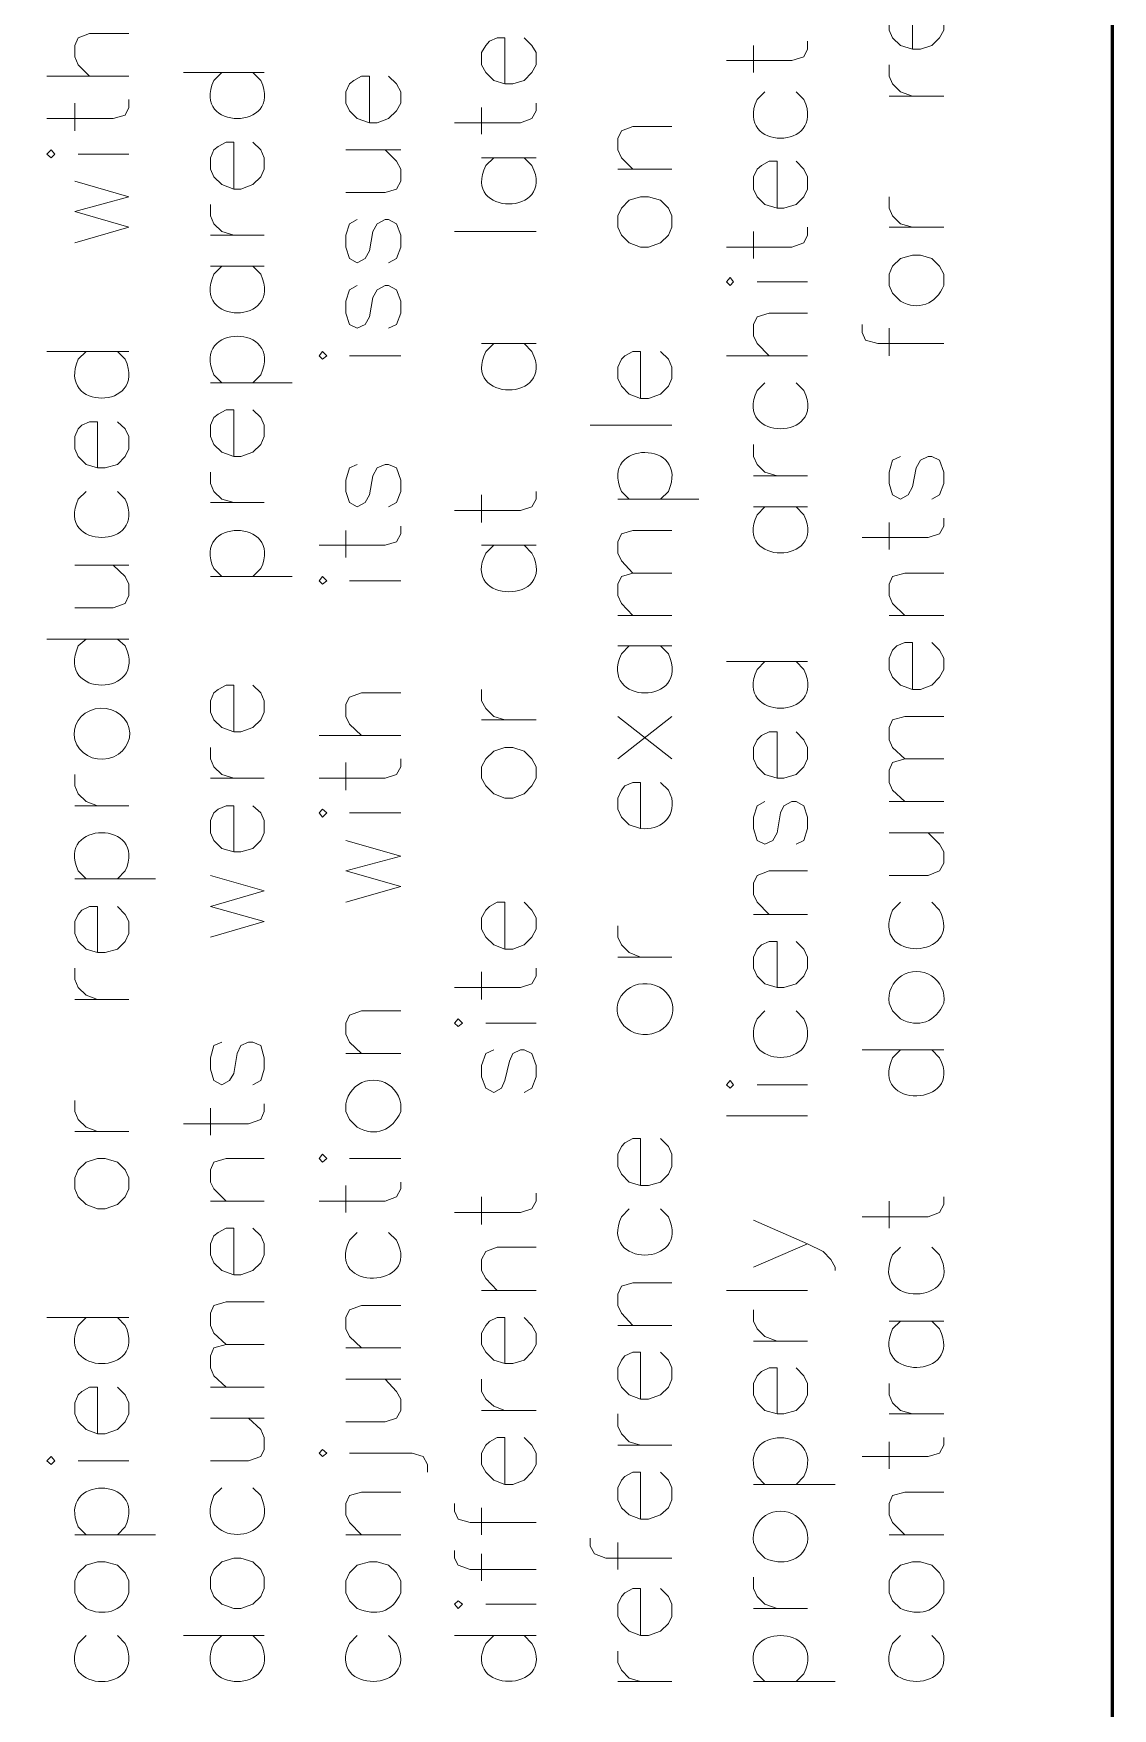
# Model space of a CAD drawing. Header units: inches. Extents: x 5 to 516, y -193 to 129.
# Drawn here: x 143.75 to 147.89, y -101.18 to -94.76 of the extents above; entities that cross this region are included whole.
import ezdxf

# ---------------------------------------------------------------- set-up
doc = ezdxf.new("R2010")
doc.units = ezdxf.units.IN
doc.header["$MEASUREMENT"] = 0
doc.layers.add('PDF4_Geometry', color=7, linetype='Continuous')

msp = doc.modelspace()

# ---------------------------------------------------------------- linework, layer by layer
at = {"layer": 'PDF4_Geometry', "lineweight": 60}
msp.add_lwpolyline([(147.8887598, -127.2829903), (147.8887598, -37.2829831), (12.888749, -37.2829831), (12.888749, -127.2829903)], dxfattribs=at)
at = {"layer": 'PDF4_Geometry', "lineweight": 15}
for points in [[(147.1220929, -94.8163197), (147.1220929, -94.6363197), (147.0920929, -94.6363197), (147.0620929, -94.6529864), (147.0454262, -94.6663197), (147.0320928, -94.6963197), (147.0320928, -94.7429864), (147.0454262, -94.7729864), (147.0754262, -94.8029864), (147.1220929, -94.8163197), (147.1520929, -94.8163197), (147.1954262, -94.8029864), (147.2254262, -94.7729864), (147.2420929, -94.7429864), (147.2420929, -94.6963197), (147.2254262, -94.6663197), (147.1954262, -94.6363197)], [(143.9654264, -94.9196522), (143.922093, -94.8763189), (143.9087597, -94.8463189), (143.9087597, -94.8029856), (143.922093, -94.7729856), (143.9654264, -94.7563189), (144.1154264, -94.7563189)], [(145.5587594, -94.949651), (145.5587594, -94.7729844), (145.5287594, -94.7729844), (145.4987594, -94.7863177), (145.4854261, -94.8029844), (145.4687594, -94.829651), (145.4687594, -94.8763177), (145.4854261, -94.9063177), (145.5154261, -94.9363177), (145.5587594, -94.949651), (145.5887594, -94.949651), (145.6320928, -94.9363177), (145.6620928, -94.9063177), (145.6787594, -94.8763177), (145.6787594, -94.829651), (145.6620928, -94.8029844), (145.6320928, -94.7729844)], [(146.4087597, -94.8596513), (146.6587597, -94.8596513), (146.7054264, -94.846318), (146.7187597, -94.816318), (146.7187597, -94.786318)], [(146.512093, -94.9063195), (146.512093, -94.8029861)], [(143.8020929, -94.9196522), (144.1154263, -94.9196522)], [(144.3254262, -94.9063195), (144.6354262, -94.9063195)], [(144.4720928, -94.9063195), (144.4420928, -94.9363195)], [(144.6220928, -94.9363195), (144.5920928, -94.9063195)], [(145.0387594, -95.0996517), (145.0387594, -94.9196517), (145.0087594, -94.9196517), (144.9787594, -94.9363184), (144.9620927, -94.9496517), (144.9487593, -94.9796517), (144.9487593, -95.022985), (144.9620927, -95.0529851), (144.9920927, -95.0829851), (145.0387594, -95.0996517), (145.0687594, -95.0996517), (145.1120927, -95.0829851), (145.1420927, -95.0529851), (145.1587594, -95.022985), (145.1587594, -94.9796517), (145.1420927, -94.9496517), (145.1120927, -94.9196517)], [(147.1220929, -94.9963192), (147.0754262, -94.9796525), (147.0454262, -94.9496525), (147.0320928, -94.9196525), (147.0320928, -94.8763192)], [(146.5554263, -94.9796498), (146.5254263, -95.0096498)], [(146.7054263, -95.0096498), (146.6754263, -94.9796498)], [(143.8020929, -95.0829857), (144.0554262, -95.0829857), (144.1020929, -95.0696524), (144.1154263, -95.0396524), (144.1154263, -95.0096524)], [(143.9087595, -95.1296505), (143.9087595, -95.0229838)], [(145.3654263, -95.0996517), (145.6187597, -95.0996517), (145.662093, -95.0829851), (145.6787597, -95.0529851), (145.6787597, -95.022985)], [(145.4687597, -95.1429833), (145.4687597, -95.03965)], [(147.0320931, -94.9963192), (147.2420931, -94.9963192)], [(146.0487599, -95.276318), (146.0054265, -95.2329847), (145.9920932, -95.2029847), (145.9920932, -95.1596513), (146.0054265, -95.1296513), (146.0487599, -95.1129846), (146.1987599, -95.1129846)], [(144.5187593, -95.3529849), (144.5187593, -95.1729849), (144.4887593, -95.1729849), (144.4587593, -95.1896516), (144.4420926, -95.2029849), (144.4287593, -95.2329849), (144.4287593, -95.2763183), (144.4420926, -95.3063183), (144.4720926, -95.3363183), (144.5187593, -95.3529849), (144.5454259, -95.3529849), (144.5920926, -95.3363183), (144.6220926, -95.3063183), (144.635426, -95.2763183), (144.635426, -95.2329849), (144.6220926, -95.2029849), (144.5920926, -95.1729849)], [(143.9220923, -95.2196502), (144.1154256, -95.2196502)], [(144.9487596, -95.2029842), (145.1587596, -95.2029842)], [(144.9487596, -95.3663177), (145.0987596, -95.3663177), (145.142093, -95.3529844), (145.1587596, -95.3229844), (145.1587596, -95.2763177), (145.142093, -95.2463177), (145.0987596, -95.2029844)], [(145.4687597, -95.2329864), (145.6787597, -95.2329864)], [(145.5154262, -95.2329864), (145.4854262, -95.2629864)], [(145.6620928, -95.2629864), (145.6320928, -95.2329864)], [(145.992093, -95.276318), (146.1987597, -95.276318)], [(146.6020928, -95.4263187), (146.6020928, -95.2463187), (146.5720928, -95.2463187), (146.5420928, -95.2629853), (146.5254261, -95.2763187), (146.5120928, -95.3063187), (146.5120928, -95.3529853), (146.5254261, -95.3829853), (146.5554261, -95.4129854), (146.6020928, -95.4263187), (146.6287594, -95.4263187), (146.6754261, -95.4129854), (146.7054261, -95.3829853), (146.7187595, -95.3529853), (146.7187595, -95.3063187), (146.7054261, -95.2763187), (146.6754261, -95.2463187)], [(143.9087595, -95.55965), (144.1154262, -95.49965), (143.9087595, -95.43965), (144.1154262, -95.3829833), (143.9087595, -95.3229833)], [(144.5187593, -95.5296512), (144.4720926, -95.5163179), (144.4420926, -95.4863179), (144.4287593, -95.4563179), (144.4287593, -95.4129845)], [(147.1220929, -95.4996524), (147.0754262, -95.4863191), (147.0454262, -95.4563191), (147.0320928, -95.4263191), (147.0320928, -95.3829858)], [(144.9920929, -95.4696503), (144.9620929, -95.4863169), (144.9487596, -95.5296503), (144.9487596, -95.5763169), (144.9620929, -95.6196503), (144.9920929, -95.6363169), (145.0220929, -95.6196503), (145.0387596, -95.5896503), (145.0520929, -95.5163169), (145.0687596, -95.4863169), (145.0987596, -95.4696503), (145.1120929, -95.4696503), (145.1420929, -95.4863169), (145.1587596, -95.5296503), (145.1587596, -95.5763169), (145.1420929, -95.6196503), (145.1120929, -95.6363169)], [(146.4087597, -95.576316), (146.6587597, -95.576316), (146.7054264, -95.5596493), (146.7187597, -95.5296493), (146.7187597, -95.4996493)], [(147.0320931, -95.4996524), (147.2420931, -95.4996524)], [(144.4287595, -95.5296512), (144.6354262, -95.5296512)], [(145.3654263, -95.5163184), (145.6787597, -95.5163184)], [(146.512093, -95.6196509), (146.512093, -95.5163176)], [(147.2420931, -95.7229835), (147.2420931, -95.6796501), (147.2254265, -95.6496501), (147.1954265, -95.6196501), (147.1520931, -95.6063168), (147.1220931, -95.6063168), (147.0754265, -95.6196501), (147.0454265, -95.6496501), (147.0320931, -95.6796501), (147.0320931, -95.7229835), (147.0454265, -95.7529835), (147.0754265, -95.7829835)], [(144.4287595, -95.6496531), (144.6354262, -95.6496531)], [(144.4720928, -95.6496531), (144.4420928, -95.6796531)], [(144.6220928, -95.6796531), (144.5920928, -95.6496531)], [(144.9920929, -95.7229835), (144.9620929, -95.7396501), (144.9487596, -95.7829835), (144.9487596, -95.8296502), (144.9620929, -95.8729835), (144.9920929, -95.8863168), (145.0220929, -95.8729835), (145.0387596, -95.8429835), (145.0520929, -95.7696501), (145.0687596, -95.7396501), (145.0987596, -95.7229835), (145.1120929, -95.7229835), (145.1420929, -95.7396501), (145.1587596, -95.7829835), (145.1587596, -95.8296502), (145.1420929, -95.8729835), (145.1120929, -95.8863168)], [(146.5254258, -95.7096507), (146.7187592, -95.7096507)], [(146.5720932, -95.9929827), (146.5254265, -95.946316), (146.5120931, -95.916316), (146.5120931, -95.8729827), (146.5254265, -95.8429827), (146.5720932, -95.8296493), (146.7187598, -95.8296493)], [(146.9287597, -95.8729842), (146.9287597, -95.9029842), (146.9420931, -95.9329842), (146.9887597, -95.9463175), (147.2420931, -95.9463175)], [(145.4687597, -95.9463179), (145.6787597, -95.9463179)], [(145.5154262, -95.9463179), (145.4854262, -95.9763179)], [(145.6620928, -95.9763179), (145.6320928, -95.9463179)], [(147.0320931, -95.9929827), (147.0320931, -95.886316)], [(143.8020929, -95.9763167), (144.1154263, -95.9763167)], [(143.9520927, -95.9763167), (143.9220927, -96.0063167)], [(144.1020927, -96.0063167), (144.0720927, -95.9763167)], [(144.9620924, -95.9929827), (145.1587591, -95.9929827)], [(146.0787595, -96.1563196), (146.0787595, -95.9763195), (146.0487595, -95.9763195), (146.0187595, -95.9929862), (146.0054262, -96.0063195), (145.9920928, -96.0363195), (145.9920928, -96.0796529), (146.0054262, -96.1096529), (146.0354262, -96.1396529), (146.0787595, -96.1563196), (146.1087595, -96.1563196), (146.1554262, -96.1396529), (146.1854262, -96.1096529), (146.1987595, -96.0796529), (146.1987595, -96.0363195), (146.1854262, -96.0063195), (146.1554262, -95.9763195)], [(146.4087597, -95.9929827), (146.7187597, -95.9929827)], [(144.4720928, -96.0963186), (144.4420928, -96.0663186)], [(144.6220928, -96.0663186), (144.5920928, -96.0963186)], [(144.4287595, -96.0963186), (144.7420929, -96.0963186)], [(146.5554263, -96.0963186), (146.5254263, -96.1263186)], [(146.7054263, -96.1263186), (146.6754263, -96.0963186)], [(144.5187593, -96.3796506), (144.5187593, -96.1996506), (144.4887593, -96.1996506), (144.4587593, -96.2163173), (144.4420926, -96.2296506), (144.4287593, -96.2596506), (144.4287593, -96.3029839), (144.4420926, -96.3329839), (144.4720926, -96.3629839), (144.5187593, -96.3796506), (144.5454259, -96.3796506), (144.5920926, -96.3629839), (144.6220926, -96.3329839), (144.635426, -96.3029839), (144.635426, -96.2596506), (144.6220926, -96.2296506), (144.5920926, -96.1996506)], [(143.995426, -96.4229856), (143.995426, -96.2463189), (143.965426, -96.2463189), (143.935426, -96.2596522), (143.9220927, -96.2729856), (143.9087593, -96.3029856), (143.9087593, -96.3496522), (143.9220927, -96.3796522), (143.9520927, -96.4096522), (143.995426, -96.4229856), (144.025426, -96.4229856), (144.0720927, -96.4096522), (144.1020927, -96.3796522), (144.115426, -96.3496522), (144.115426, -96.3029856), (144.1020927, -96.2729856), (144.0720927, -96.2463189)], [(145.8854264, -96.2596521), (146.1987598, -96.2596521)], [(146.6020928, -96.4529843), (146.5554261, -96.439651), (146.5254261, -96.409651), (146.5120928, -96.379651), (146.5120928, -96.3329843)], [(147.0754264, -96.3796506), (147.0454264, -96.3929839), (147.0320931, -96.4396506), (147.0320931, -96.4829839), (147.0454264, -96.5263173), (147.0754264, -96.5429839), (147.1054264, -96.5263173), (147.1220931, -96.4963173), (147.1354264, -96.4229839), (147.1520931, -96.3929839), (147.1820931, -96.3796506), (147.1954264, -96.3796506), (147.2254264, -96.3929839), (147.2420931, -96.4396506), (147.2420931, -96.4829839), (147.2254264, -96.5263173), (147.1954264, -96.5429839)], [(144.5187593, -96.5563169), (144.4720926, -96.5429835), (144.4420926, -96.5129835), (144.4287593, -96.4829835), (144.4287593, -96.4396502)], [(144.9920929, -96.4096494), (144.9620929, -96.4229827), (144.9487596, -96.4696494), (144.9487596, -96.5129827), (144.9620929, -96.5563161), (144.9920929, -96.5729827), (145.0220929, -96.5563161), (145.0387596, -96.5263161), (145.0520929, -96.4529827), (145.0687596, -96.4229827), (145.0987596, -96.4096494), (145.1120929, -96.4096494), (145.1420929, -96.4229827), (145.1587596, -96.4696494), (145.1587596, -96.5129827), (145.1420929, -96.5563161), (145.1120929, -96.5729827)], [(146.512093, -96.4529843), (146.7187597, -96.4529843)], [(143.9520927, -96.5129853), (143.9220927, -96.5429853)], [(144.1020927, -96.5429853), (144.0720927, -96.5129853)], [(145.3654263, -96.586319), (145.6187597, -96.586319), (145.662093, -96.5729857), (145.6787597, -96.5429857), (145.6787597, -96.5129857)], [(145.4687597, -96.6329838), (145.4687597, -96.5263171)], [(146.0354262, -96.5429841), (146.0054262, -96.5129841)], [(146.1854262, -96.5129841), (146.1554262, -96.5429841)], [(144.4287595, -96.5563169), (144.6354262, -96.5563169)], [(145.992093, -96.5429841), (146.302093, -96.5429841)], [(146.512093, -96.5729863), (146.7187597, -96.5729863)], [(146.5554263, -96.5729863), (146.5254263, -96.6029863)], [(146.7054263, -96.6029863), (146.6754263, -96.5729863)], [(144.8454262, -96.7196504), (145.0987596, -96.7196504), (145.1420929, -96.706317), (145.1587596, -96.676317), (145.1587596, -96.646317)], [(146.9287597, -96.6896516), (147.1820931, -96.6896516), (147.2254264, -96.6763182), (147.2420931, -96.6463182), (147.2420931, -96.6163182)], [(147.0320931, -96.7363163), (147.0320931, -96.632983)], [(144.9487596, -96.7663185), (144.9487596, -96.6629852)], [(145.4687597, -96.7196504), (145.6787597, -96.7196504)], [(145.5154262, -96.7196504), (145.4854262, -96.7496504)], [(145.6620928, -96.7496504), (145.6320928, -96.7196504)], [(146.0487599, -96.8263161), (146.0054265, -96.7796494), (145.9920932, -96.7496494), (145.9920932, -96.7063161), (146.0054265, -96.6763161), (146.0487599, -96.6629827), (146.1987599, -96.6629827)], [(143.9087595, -96.7963173), (144.1154262, -96.7963173)], [(143.9087595, -96.9596508), (144.0554261, -96.9596508), (144.1020928, -96.9429841), (144.1154262, -96.9129841), (144.1154262, -96.8696508), (144.1020928, -96.8396508), (144.0554261, -96.7963174)], [(144.4287595, -96.8396523), (144.7420929, -96.8396523)], [(144.4720928, -96.8396523), (144.4420928, -96.8096523)], [(144.6220928, -96.8096523), (144.5920928, -96.8396523)], [(146.0487599, -96.989653), (146.0054265, -96.9429863), (145.9920932, -96.9129863), (145.9920932, -96.8696529), (146.0054265, -96.8396529), (146.0487599, -96.8263196), (146.1987599, -96.8263196)], [(147.0920932, -96.989653), (147.0454266, -96.9429863), (147.0320932, -96.9129863), (147.0320932, -96.8696529), (147.0454266, -96.8396529), (147.0920932, -96.8263196), (147.2420932, -96.8263196)], [(144.9620924, -96.8563183), (145.1587591, -96.8563183)], [(145.992093, -96.989653), (146.1987597, -96.989653)], [(147.0320931, -96.989653), (147.2420931, -96.989653)], [(143.8020929, -97.0796527), (144.1154263, -97.0796527)], [(143.9520927, -97.0796527), (143.9220927, -97.1063194)], [(144.1020927, -97.1063194), (144.0720927, -97.0796527)], [(145.992093, -97.1063183), (146.1987597, -97.1063183)], [(146.0354262, -97.1063183), (146.0054262, -97.1363183)], [(146.1854262, -97.1363183), (146.1554262, -97.1063183)], [(147.1220929, -97.272985), (147.1220929, -97.0929849), (147.0920929, -97.0929849), (147.0620929, -97.1063183), (147.0454262, -97.1229849), (147.0320928, -97.1529849), (147.0320928, -97.1963183), (147.0454262, -97.2263183), (147.0754262, -97.2563183), (147.1220929, -97.272985), (147.1520929, -97.272985), (147.1954262, -97.2563183), (147.2254262, -97.2263183), (147.2420929, -97.1963183), (147.2420929, -97.1529849), (147.2254262, -97.1229849), (147.1954262, -97.0929849)], [(146.4087597, -97.1663192), (146.7187597, -97.1663192)], [(146.5554263, -97.1663192), (146.5254263, -97.1963192)], [(146.7054263, -97.1963192), (146.6754263, -97.1663192)], [(144.5187593, -97.4363184), (144.5187593, -97.2563184), (144.4887593, -97.2563184), (144.4587593, -97.2729851), (144.4420926, -97.2863184), (144.4287593, -97.3163184), (144.4287593, -97.3596518), (144.4420926, -97.3896518), (144.4720926, -97.4196518), (144.5187593, -97.4363184), (144.5454259, -97.4363184), (144.5920926, -97.4196518), (144.6220926, -97.3896518), (144.635426, -97.3596518), (144.635426, -97.3163184), (144.6220926, -97.2863184), (144.5920926, -97.2563184)], [(145.0087597, -97.4496512), (144.9620931, -97.4063179), (144.9487597, -97.3763179), (144.9487597, -97.3296512), (144.9620931, -97.3029846), (145.0087597, -97.2863179), (145.1587597, -97.2863179)], [(145.5587594, -97.3896503), (145.5154261, -97.3763169), (145.4854261, -97.3463169), (145.4687594, -97.3163169), (145.4687594, -97.2729836)], [(145.4687597, -97.3896503), (145.6787597, -97.3896503)], [(145.992093, -97.3763175), (146.1987597, -97.5396508)], [(145.992093, -97.539651), (146.1987597, -97.3763176)], [(147.0920932, -97.539651), (147.0454266, -97.4963176), (147.0320932, -97.4663176), (147.0320932, -97.419651), (147.0454266, -97.389651), (147.0920932, -97.3763176), (147.2420932, -97.3763176)], [(144.8454262, -97.4496512), (145.1587596, -97.4496512)], [(146.6020928, -97.6129847), (146.6020928, -97.436318), (146.5720928, -97.436318), (146.5420928, -97.4496514), (146.5254261, -97.466318), (146.5120928, -97.496318), (146.5120928, -97.5396514), (146.5254261, -97.5696514), (146.5554261, -97.5996514), (146.6020928, -97.6129847), (146.6287594, -97.6129847), (146.6754261, -97.5996514), (146.7054261, -97.5696514), (146.7187595, -97.5396514), (146.7187595, -97.496318), (146.7054261, -97.466318), (146.6754261, -97.436318)], [(144.5187593, -97.6129847), (144.4720926, -97.5996514), (144.4420926, -97.5696514), (144.4287593, -97.5396514), (144.4287593, -97.496318)], [(144.8454262, -97.6129847), (145.0987596, -97.6129847), (145.1420929, -97.5996514), (145.1587596, -97.5696514), (145.1587596, -97.5396514)], [(144.9487596, -97.6596495), (144.9487596, -97.5529828)], [(147.0920932, -97.7029844), (147.0454266, -97.6596511), (147.0320932, -97.6296511), (147.0320932, -97.5829844), (147.0454266, -97.5529844), (147.0920932, -97.5396511), (147.2420932, -97.5396511)], [(143.995426, -97.7196504), (143.9520927, -97.7029838), (143.9220927, -97.6729838), (143.9087593, -97.6429838), (143.9087593, -97.5996504)], [(144.4287595, -97.6129847), (144.6354262, -97.6129847)], [(146.1987595, -97.6896503), (146.1854262, -97.6596503), (146.1554262, -97.6296503)], [(143.9087595, -97.7196504), (144.1154262, -97.7196504)], [(144.5187593, -97.8963167), (144.5187593, -97.71965), (144.4887593, -97.71965), (144.4587593, -97.7329834), (144.4420926, -97.7463167), (144.4287593, -97.7763167), (144.4287593, -97.8229834), (144.4420926, -97.8529834), (144.4720926, -97.8829834), (144.5187593, -97.8963167), (144.5454259, -97.8963167), (144.5920926, -97.8829834), (144.6220926, -97.8529834), (144.635426, -97.8229834), (144.635426, -97.7763167), (144.6220926, -97.7463167), (144.5920926, -97.71965)], [(144.9620924, -97.7463194), (145.1587591, -97.7463194)], [(146.5554263, -97.7029844), (146.5254263, -97.7196511), (146.512093, -97.7629845), (146.512093, -97.8063178), (146.5254263, -97.8529845), (146.5554263, -97.8663178), (146.5854263, -97.8529845), (146.602093, -97.8229845), (146.6154263, -97.7463178), (146.6287597, -97.7196511), (146.6587597, -97.7029844), (146.6754263, -97.7029844), (146.7054263, -97.7196511), (146.7187597, -97.7629845), (146.7187597, -97.8063178), (146.7054263, -97.8529845), (146.6754263, -97.8663178)], [(147.0320931, -97.7029844), (147.2420931, -97.7029844)], [(144.9487596, -98.0896524), (145.1587596, -98.0296524), (144.9487596, -97.9696524), (145.1587596, -97.9129857), (144.9487596, -97.8529857)], [(147.0320931, -97.9863164), (147.1820931, -97.9863164), (147.2254265, -97.9696498), (147.2420931, -97.9396498), (147.2420931, -97.8963164), (147.2254265, -97.8663164), (147.1820931, -97.8229831)], [(147.0320931, -97.8229864), (147.2420931, -97.8229864)], [(143.9087595, -97.9996526), (144.2187595, -97.9996526)], [(143.9520927, -97.9996526), (143.9220927, -97.9696526)], [(144.1020927, -97.9696526), (144.0720927, -97.9996526)], [(144.4287595, -98.2229837), (144.6354262, -98.1629837), (144.4287595, -98.106317), (144.6354262, -98.046317), (144.4287595, -97.986317)], [(146.5720932, -98.1363171), (146.5254265, -98.0896505), (146.5120931, -98.0596505), (146.5120931, -98.0163171), (146.5254265, -97.9863171), (146.5720932, -97.9696505), (146.7187598, -97.9696505)], [(143.995426, -98.2829846), (143.995426, -98.106318), (143.965426, -98.106318), (143.935426, -98.1196513), (143.9220927, -98.136318), (143.9087593, -98.1629846), (143.9087593, -98.2096513), (143.9220927, -98.2396513), (143.9520927, -98.2696513), (143.995426, -98.2829846), (144.025426, -98.2829846), (144.0720927, -98.2696513), (144.1020927, -98.2396513), (144.115426, -98.2096513), (144.115426, -98.1629846), (144.1020927, -98.136318), (144.0720927, -98.106318)], [(145.5587594, -98.2696518), (145.5587594, -98.0896518), (145.5287594, -98.0896518), (145.4987594, -98.1063185), (145.4854261, -98.1196518), (145.4687594, -98.1496518), (145.4687594, -98.1929852), (145.4854261, -98.2229852), (145.5154261, -98.2529852), (145.5587594, -98.2696518), (145.5887594, -98.2696518), (145.6320928, -98.2529852), (145.6620928, -98.2229852), (145.6787594, -98.1929852), (145.6787594, -98.1496518), (145.6620928, -98.1196518), (145.6320928, -98.0896518)], [(147.0754264, -98.0896524), (147.0454264, -98.1196524)], [(147.2254264, -98.1196524), (147.1954264, -98.0896524)], [(146.0787595, -98.2996506), (146.0354262, -98.282984), (146.0054262, -98.252984), (145.9920928, -98.2229839), (145.9920928, -98.1796506)], [(146.512093, -98.1363171), (146.7187597, -98.1363171)], [(146.6020928, -98.4163193), (146.6020928, -98.2396527), (146.5720928, -98.2396527), (146.5420928, -98.252986), (146.5254261, -98.2696527), (146.5120928, -98.2996527), (146.5120928, -98.342986), (146.5254261, -98.372986), (146.5554261, -98.402986), (146.6020928, -98.4163193), (146.6287594, -98.4163193), (146.6754261, -98.402986), (146.7054261, -98.372986), (146.7187595, -98.342986), (146.7187595, -98.2996527), (146.7054261, -98.2696527), (146.6754261, -98.2396527)], [(145.992093, -98.2996506), (146.1987597, -98.2996506)], [(143.995426, -98.4629841), (143.9520927, -98.4463174), (143.9220927, -98.4163174), (143.9087593, -98.3863174), (143.9087593, -98.3429841)], [(145.3654263, -98.4163193), (145.6187597, -98.4163193), (145.662093, -98.402986), (145.6787597, -98.372986), (145.6787597, -98.342986)], [(145.4687597, -98.4629841), (145.4687597, -98.3563174)], [(143.9087595, -98.4629841), (144.1154262, -98.4629841)], [(145.0087597, -98.6696525), (144.9620931, -98.6263192), (144.9487597, -98.5963192), (144.9487597, -98.5529859), (144.9620931, -98.5229859), (145.0087597, -98.5063192), (145.1587597, -98.5063192)], [(146.5554263, -98.5063191), (146.5254263, -98.5363191)], [(146.7054263, -98.5363191), (146.6754263, -98.5063191)], [(145.4854257, -98.5529838), (145.678759, -98.5529838)], [(144.4720928, -98.6263176), (144.4420928, -98.6396509), (144.4287595, -98.6863176), (144.4287595, -98.7296509), (144.4420928, -98.7729843), (144.4720928, -98.7896509), (144.5020928, -98.7729843), (144.5187595, -98.7463176), (144.5320928, -98.6696509), (144.5454262, -98.6396509), (144.5754262, -98.6263176), (144.5920928, -98.6263176), (144.6220928, -98.6396509), (144.6354262, -98.6863176), (144.6354262, -98.7296509), (144.6220928, -98.7729843), (144.5920928, -98.7896509)], [(144.9487596, -98.6696525), (145.1587596, -98.6696525)], [(145.5154262, -98.6563198), (145.4854262, -98.6696531), (145.4687595, -98.7163198), (145.4687595, -98.7596531), (145.4854262, -98.8029864), (145.5154262, -98.8196531), (145.5454262, -98.8029864), (145.5587595, -98.7729864), (145.5754262, -98.6996531), (145.5887595, -98.6696531), (145.6187595, -98.6563198), (145.6320928, -98.6563198), (145.6620928, -98.6696531), (145.6787595, -98.7163198), (145.6787595, -98.7596531), (145.6620928, -98.8029864), (145.6320928, -98.8196531)], [(146.9287597, -98.6563198), (147.2420931, -98.6563198)], [(147.0754264, -98.6563198), (147.0454264, -98.6863198)], [(147.2254264, -98.6863198), (147.1954264, -98.6563198)], [(146.5254258, -98.7896511), (146.7187592, -98.7896511)], [(143.995426, -98.9696505), (143.9520927, -98.9529839), (143.9220927, -98.9229839), (143.9087593, -98.8929839), (143.9087593, -98.8496505)], [(144.3254262, -98.9396518), (144.5754262, -98.9396518), (144.6220929, -98.9229851), (144.6354262, -98.8929851), (144.6354262, -98.8629851)], [(144.4287595, -98.9829867), (144.4287595, -98.8796534)], [(143.9087595, -98.9696505), (144.1154262, -98.9696505)], [(146.4087597, -98.9096496), (146.7187597, -98.9096496)], [(146.0787595, -99.176319), (146.0787595, -98.996319), (146.0487595, -98.996319), (146.0187595, -99.0129856), (146.0054262, -99.026319), (145.9920928, -99.056319), (145.9920928, -99.1029856), (146.0054262, -99.1329856), (146.0354262, -99.1629857), (146.0787595, -99.176319), (146.1087595, -99.176319), (146.1554262, -99.1629857), (146.1854262, -99.1329856), (146.1987595, -99.1029856), (146.1987595, -99.056319), (146.1854262, -99.026319), (146.1554262, -98.996319)], [(144.4887597, -99.2363165), (144.442093, -99.1896499), (144.4287596, -99.1629832), (144.4287596, -99.1163165), (144.442093, -99.0863165), (144.4887597, -99.0729832), (144.6354263, -99.0729832)], [(144.9620924, -99.0729865), (145.1587591, -99.0729865)], [(144.8454262, -99.2363165), (145.0987596, -99.2363165), (145.1420929, -99.2196499), (145.1587596, -99.1896499), (145.1587596, -99.1629832)], [(144.9487596, -99.2796515), (144.9487596, -99.1763182)], [(145.3654263, -99.2796515), (145.6187597, -99.2796515), (145.662093, -99.2663182), (145.6787597, -99.2363182), (145.6787597, -99.2063182)], [(145.4687597, -99.3263163), (145.4687597, -99.2196496)], [(146.9287597, -99.2963175), (147.1820931, -99.2963175), (147.2254264, -99.2796508), (147.2420931, -99.2496508), (147.2420931, -99.2196508)], [(144.4287595, -99.2363165), (144.6354262, -99.2363165)], [(146.0354262, -99.2663187), (146.0054262, -99.2963187)], [(146.1854262, -99.2963187), (146.1554262, -99.2663187)], [(147.0320931, -99.3396525), (147.0320931, -99.2363191)], [(144.5187593, -99.5196519), (144.5187593, -99.3396519), (144.4887593, -99.3396519), (144.4587593, -99.3563186), (144.4420926, -99.3696519), (144.4287593, -99.3996519), (144.4287593, -99.4429853), (144.4420926, -99.4729853), (144.4720926, -99.5029853), (144.5187593, -99.5196519), (144.5454259, -99.5196519), (144.5920926, -99.5029853), (144.6220926, -99.4729853), (144.635426, -99.4429853), (144.635426, -99.3996519), (144.6220926, -99.3696519), (144.5920926, -99.3396519)], [(144.9920929, -99.3563185), (144.9620929, -99.3863185)], [(145.1420929, -99.3863185), (145.1120929, -99.3563185)], [(146.512093, -99.4896532), (146.7187597, -99.3996532), (146.512093, -99.3096531)], [(145.5287598, -99.5796529), (145.4854265, -99.5329862), (145.4687598, -99.5029862), (145.4687598, -99.4596529), (145.4854265, -99.4296529), (145.5287598, -99.4129862), (145.6787598, -99.4129862)], [(146.7187598, -99.3996534), (146.7787598, -99.4296534), (146.8087598, -99.4596534), (146.8254265, -99.4896534), (146.8254265, -99.5029868)], [(147.0754264, -99.4129862), (147.0454264, -99.4429862)], [(147.2254264, -99.4429862), (147.1954264, -99.4129862)], [(145.4687597, -99.5796529), (145.6787597, -99.5796529)], [(146.0487599, -99.7129842), (146.0054265, -99.6663175), (145.9920932, -99.6363175), (145.9920932, -99.5929842), (146.0054265, -99.5629842), (146.0487599, -99.5496509), (146.1987599, -99.5496509)], [(146.4087597, -99.5796529), (146.7187597, -99.5796529)], [(144.4887597, -99.7863179), (144.442093, -99.7429846), (144.4287596, -99.7129846), (144.4287596, -99.6663179), (144.442093, -99.6363179), (144.4887597, -99.6229846), (144.6354263, -99.6229846)], [(145.0087597, -99.7996507), (144.9620931, -99.7563174), (144.9487597, -99.7263174), (144.9487597, -99.6829841), (144.9620931, -99.6529841), (145.0087597, -99.6363174), (145.1587597, -99.6363174)], [(146.6020928, -99.7729852), (146.5554261, -99.7563185), (146.5254261, -99.7263185), (146.5120928, -99.6963185), (146.5120928, -99.6529851)], [(143.8020929, -99.6829854), (144.1154263, -99.6829854)], [(143.9520927, -99.6829854), (143.9220927, -99.7129854)], [(144.1020927, -99.7129854), (144.0720927, -99.6829854)], [(145.5587594, -99.8596517), (145.5587594, -99.682985), (145.5287594, -99.682985), (145.4987594, -99.6963183), (145.4854261, -99.712985), (145.4687594, -99.742985), (145.4687594, -99.7863184), (145.4854261, -99.8163184), (145.5154261, -99.8463184), (145.5587594, -99.8596517), (145.5887594, -99.8596517), (145.6320928, -99.8463184), (145.6620928, -99.8163184), (145.6787594, -99.7863184), (145.6787594, -99.742985), (145.6620928, -99.712985), (145.6320928, -99.682985)], [(145.992093, -99.7129842), (146.1987597, -99.7129842)], [(147.0320931, -99.6963182), (147.2420931, -99.6963182)], [(147.0754264, -99.6963182), (147.0454264, -99.7263182)], [(147.2254264, -99.7263182), (147.1954264, -99.6963182)], [(144.4887597, -99.9496514), (144.442093, -99.9063181), (144.4287596, -99.8763181), (144.4287596, -99.8296514), (144.442093, -99.7996514), (144.4887597, -99.7863181), (144.6354263, -99.7863181)], [(144.9487596, -99.7996507), (145.1587596, -99.7996507)], [(146.512093, -99.7729852), (146.7187597, -99.7729852)], [(146.0787595, -99.9963196), (146.0787595, -99.8163196), (146.0487595, -99.8163196), (146.0187595, -99.8296529), (146.0054262, -99.8463196), (145.9920928, -99.8763196), (145.9920928, -99.9196529), (146.0054262, -99.9496529), (146.0354262, -99.9796529), (146.0787595, -99.9963196), (146.1087595, -99.9963196), (146.1554262, -99.9796529), (146.1854262, -99.9496529), (146.1987595, -99.9196529), (146.1987595, -99.8763196), (146.1854262, -99.8463196), (146.1554262, -99.8163196)], [(144.9487596, -99.9196526), (145.1587596, -99.9196526)], [(144.9487596, -100.0829861), (145.0987596, -100.0829861), (145.142093, -100.0696528), (145.1587596, -100.0396528), (145.1587596, -99.9963195), (145.142093, -99.9663195), (145.0987596, -99.9196528)], [(145.5587594, -100.0396512), (145.5154261, -100.0229845), (145.4854261, -99.9963178), (145.4687594, -99.9663178), (145.4687594, -99.9196512)], [(146.6020928, -100.052984), (146.6020928, -99.8763173), (146.5720928, -99.8763173), (146.5420928, -99.8896506), (146.5254261, -99.9063173), (146.5120928, -99.9363173), (146.5120928, -99.9796506), (146.5254261, -100.0096506), (146.5554261, -100.0396506), (146.6020928, -100.052984), (146.6287594, -100.052984), (146.6754261, -100.0396506), (146.7054261, -100.0096506), (146.7187595, -99.9796506), (146.7187595, -99.9363173), (146.7054261, -99.9063173), (146.6754261, -99.8763173)], [(143.995426, -100.1296509), (143.995426, -99.9496509), (143.965426, -99.9496509), (143.935426, -99.9663176), (143.9220927, -99.9796509), (143.9087593, -100.0096509), (143.9087593, -100.0529842), (143.9220927, -100.0829842), (143.9520927, -100.1129842), (143.995426, -100.1296509), (144.025426, -100.1296509), (144.0720927, -100.1129842), (144.1020927, -100.0829842), (144.115426, -100.0529842), (144.115426, -100.0096509), (144.1020927, -99.9796509), (144.0720927, -99.9496509)], [(144.4287595, -99.9496514), (144.6354262, -99.9496514)], [(147.1220929, -100.052984), (147.0754262, -100.0396506), (147.0454262, -100.0096506), (147.0320928, -99.9796506), (147.0320928, -99.9363173)], [(145.4687597, -100.0396512), (145.6787597, -100.0396512)], [(146.0787595, -100.1729859), (146.0354262, -100.1596525), (146.0054262, -100.1296525), (145.9920928, -100.0996525), (145.9920928, -100.0529859)], [(147.0320931, -100.052984), (147.2420931, -100.052984)], [(144.4287595, -100.0696499), (144.6354262, -100.0696499)], [(144.4287595, -100.2329868), (144.5754262, -100.2329868), (144.6220929, -100.2163202), (144.6354262, -100.1896535), (144.6354262, -100.1429868), (144.6220929, -100.1129868), (144.5754262, -100.0696535)], [(145.5587594, -100.3229866), (145.5587594, -100.1429865), (145.5287594, -100.1429865), (145.4987594, -100.1596532), (145.4854261, -100.1729865), (145.4687594, -100.2029865), (145.4687594, -100.2463199), (145.4854261, -100.2763199), (145.5154261, -100.3063199), (145.5587594, -100.3229866), (145.5887594, -100.3229866), (145.6320928, -100.3063199), (145.6620928, -100.2763199), (145.6787594, -100.2463199), (145.6787594, -100.2029865), (145.6620928, -100.1729865), (145.6320928, -100.1429865)], [(145.992093, -100.1729859), (146.1987597, -100.1729859)], [(146.9287597, -100.2163174), (147.1820931, -100.2163174), (147.2254264, -100.2029841), (147.2420931, -100.1729841), (147.2420931, -100.1429841)], [(147.0320931, -100.2629856), (147.0320931, -100.1596523)], [(143.9220923, -100.2329868), (144.1154256, -100.2329868)], [(144.9620924, -100.2029846), (145.2020924, -100.2029846), (145.2454258, -100.216318), (145.2620924, -100.246318), (145.2620924, -100.276318)], [(146.0787595, -100.4563179), (146.0787595, -100.2763179), (146.0487595, -100.2763179), (146.0187595, -100.2929845), (146.0054262, -100.3063179), (145.9920928, -100.3363179), (145.9920928, -100.3829845), (146.0054262, -100.4129845), (146.0354262, -100.4396512), (146.0787595, -100.4563179), (146.1087595, -100.4563179), (146.1554262, -100.4396512), (146.1854262, -100.4129845), (146.1987595, -100.3829845), (146.1987595, -100.3363179), (146.1854262, -100.3063179), (146.1554262, -100.2763179)], [(146.5554263, -100.3229866), (146.5254263, -100.2929866)], [(146.7054263, -100.2929866), (146.6754263, -100.3229866)], [(144.4720928, -100.3363193), (144.4420928, -100.3663194)], [(144.6220928, -100.3663194), (144.5920928, -100.3363193)], [(145.0087597, -100.5163188), (144.9620931, -100.4696522), (144.9487597, -100.4396521), (144.9487597, -100.3963188), (144.9620931, -100.3663188), (145.0087597, -100.3529855), (145.1587597, -100.3529855)], [(146.512093, -100.3229866), (146.8254264, -100.3229866)], [(147.0920932, -100.5163188), (147.0454266, -100.4696522), (147.0320932, -100.4396521), (147.0320932, -100.3963188), (147.0454266, -100.3663188), (147.0920932, -100.3529855), (147.2420932, -100.3529855)], [(145.3654263, -100.3963169), (145.3654263, -100.4263169), (145.3787597, -100.4563169), (145.4254263, -100.4696503), (145.6787597, -100.4696503)], [(145.4687597, -100.5163188), (145.4687597, -100.4129855)], [(143.9520927, -100.5163188), (143.9220927, -100.4863188)], [(144.1020927, -100.4863188), (144.0720927, -100.5163188)], [(143.9087595, -100.5163188), (144.2187595, -100.5163188)], [(144.9487596, -100.5163188), (145.1587596, -100.5163188)], [(145.3654263, -100.5763164), (145.3654263, -100.6063164), (145.3787597, -100.6329831), (145.4254263, -100.6496497), (145.6787597, -100.6496497)], [(145.8854264, -100.5296516), (145.8854264, -100.5596516), (145.9020931, -100.5896516), (145.9454264, -100.6063183), (146.1987598, -100.6063183)], [(145.992093, -100.6496535), (145.992093, -100.5463202)], [(147.0320931, -100.5163188), (147.2420931, -100.5163188)], [(144.1154262, -100.7396533), (144.1154262, -100.6929866), (144.1020928, -100.6629866), (144.0720928, -100.6329866), (144.0254261, -100.6196532), (143.9954261, -100.6196532), (143.9520928, -100.6329866), (143.9220928, -100.6629866), (143.9087595, -100.6929866), (143.9087595, -100.7396533), (143.9220928, -100.7696533), (143.9520928, -100.7996533)], [(145.1587596, -100.7396533), (145.1587596, -100.6929866), (145.142093, -100.6629866), (145.112093, -100.6329866), (145.0687596, -100.6196532), (145.0387596, -100.6196532), (144.992093, -100.6329866), (144.962093, -100.6629866), (144.9487596, -100.6929866), (144.9487596, -100.7396533), (144.962093, -100.7696533), (144.992093, -100.7996533)], [(145.4687597, -100.6929851), (145.4687597, -100.5896518)], [(147.2420931, -100.7396533), (147.2420931, -100.6929866), (147.2254265, -100.6629866), (147.1954265, -100.6329866), (147.1520931, -100.6196532), (147.1220931, -100.6196532), (147.0754265, -100.6329866), (147.0454265, -100.6629866), (147.0320931, -100.6929866), (147.0320931, -100.7396533), (147.0454265, -100.7696533), (147.0754265, -100.7996533)], [(146.6020928, -100.7996508), (146.5554261, -100.7829842), (146.5254261, -100.7529842), (146.5120928, -100.7229841), (146.5120928, -100.6796508)], [(146.0787595, -100.9029833), (146.0787595, -100.7229833), (146.0487595, -100.7229833), (146.0187595, -100.73965), (146.0054262, -100.7529833), (145.9920928, -100.7829833), (145.9920928, -100.82965), (146.0054262, -100.8563167), (146.0354262, -100.8863167), (146.0787595, -100.9029833), (146.1087595, -100.9029833), (146.1554262, -100.8863167), (146.1854262, -100.8563167), (146.1987595, -100.82965), (146.1987595, -100.7829833), (146.1854262, -100.7529833), (146.1554262, -100.7229833)], [(145.4854257, -100.7829848), (145.678759, -100.7829848)], [(146.512093, -100.7996508), (146.7187597, -100.7996508)], [(143.9520927, -100.9029833), (143.9220927, -100.9329834)], [(144.1020927, -100.9329834), (144.0720927, -100.9029833)], [(144.3254262, -100.9029833), (144.6354262, -100.9029833)], [(144.4720928, -100.9029833), (144.4420928, -100.9329834)], [(144.6220928, -100.9329834), (144.5920928, -100.9029833)], [(144.9920929, -100.9029833), (144.9620929, -100.9329834)], [(145.1420929, -100.9329834), (145.1120929, -100.9029833)], [(145.3654263, -100.9029833), (145.6787597, -100.9029833)], [(145.5154262, -100.9029833), (145.4854262, -100.9329834)], [(145.6620928, -100.9329834), (145.6320928, -100.9029833)], [(146.0787595, -101.079653), (146.0354262, -101.0663197), (146.0054262, -101.0363197), (145.9920928, -101.0063197), (145.9920928, -100.9629863)], [(147.0754264, -100.9029833), (147.0454264, -100.9329834)], [(147.2254264, -100.9329834), (147.1954264, -100.9029833)], [(145.992093, -101.079653), (146.1987597, -101.079653)], [(146.512093, -101.079653), (146.8254264, -101.079653)], [(146.5554263, -101.079653), (146.5254263, -101.049653)], [(146.7054263, -101.049653), (146.6754263, -101.079653)]]:
    msp.add_lwpolyline(points, dxfattribs=at)
for points in [[(143.8187589, -95.2329864), (143.8320922, -95.2196531), (143.8187589, -95.2029864), (143.8020922, -95.2196531)], [(145.992093, -95.4996524), (146.0054263, -95.5296524), (146.0354263, -95.5596524), (146.0787596, -95.5763191), (146.1087596, -95.5763191), (146.1554263, -95.5596524), (146.1854263, -95.5296524), (146.1987597, -95.4996524), (146.1987597, -95.4563191), (146.1854263, -95.4263191), (146.1554263, -95.3963191), (146.1087596, -95.3829858), (146.0787596, -95.3829858), (146.0354263, -95.3963191), (146.0054263, -95.4263191), (145.992093, -95.4563191)], [(146.4220925, -95.7229835), (146.4354258, -95.7096501), (146.4220925, -95.6929835), (146.4087591, -95.7096501)], [(144.858759, -96.0063189), (144.8754257, -95.9929855), (144.858759, -95.9763189), (144.8454257, -95.9929855)], [(144.858759, -96.869651), (144.8754257, -96.8563177), (144.858759, -96.839651), (144.8454257, -96.8563177)], [(145.4687597, -97.6129847), (145.4854264, -97.6429847), (145.5154264, -97.6729847), (145.5587597, -97.6896514), (145.5887597, -97.6896514), (145.632093, -97.6729847), (145.662093, -97.6429847), (145.6787597, -97.6129847), (145.6787597, -97.5696514), (145.662093, -97.5396514), (145.632093, -97.5096514), (145.5887597, -97.496318), (145.5587597, -97.496318), (145.5154264, -97.5096514), (145.4854264, -97.5396514), (145.4687597, -97.5696514)], [(146.0787595, -97.806317), (146.0787595, -97.6296503), (146.0487595, -97.6296503), (146.0187595, -97.6429836), (146.0054262, -97.6596503), (145.9920928, -97.6896503), (145.9920928, -97.7329836), (146.0054262, -97.7629836), (146.0354262, -97.7929836)], [(144.858759, -97.7629854), (144.8754257, -97.7463187), (144.858759, -97.7329854), (144.8454257, -97.7463187)], [(145.3787591, -98.56632), (145.3954258, -98.5529867), (145.3787591, -98.53632), (145.3654258, -98.5529867)], [(146.4220925, -98.8029839), (146.4354258, -98.7896505), (146.4220925, -98.7729839), (146.4087591, -98.7896505)], [(143.9087595, -99.1896518), (143.9220928, -99.2196518), (143.9520928, -99.2496518), (143.9954261, -99.2663185), (144.0254261, -99.2663185), (144.0720928, -99.2496518), (144.1020928, -99.2196518), (144.1154262, -99.1896518), (144.1154262, -99.1463184), (144.1020928, -99.1163184), (144.0720928, -99.0863184), (144.0254261, -99.0729851), (143.9954261, -99.0729851), (143.9520928, -99.0863184), (143.9220928, -99.1163184), (143.9087595, -99.1463184)], [(144.858759, -99.0863192), (144.8754257, -99.0729859), (144.858759, -99.0563192), (144.8454257, -99.0729859)], [(144.858759, -100.2163174), (144.8754257, -100.2029841), (144.858759, -100.1896508), (144.8454257, -100.2029841)], [(143.8187589, -100.2463196), (143.8320922, -100.2329863), (143.8187589, -100.2163196), (143.8020922, -100.2329863)], [(144.4287595, -100.7229839), (144.4420929, -100.7529839), (144.4720929, -100.7829839), (144.5187596, -100.7996505), (144.5454262, -100.7996505), (144.5920929, -100.7829839), (144.6220929, -100.7529839), (144.6354262, -100.7229839), (144.6354262, -100.6796505), (144.6220929, -100.6496505), (144.5920929, -100.6196505), (144.5454262, -100.6063172), (144.5187596, -100.6063172), (144.4720929, -100.6196505), (144.4420929, -100.6496505), (144.4287595, -100.6796505)], [(145.3787591, -100.7996508), (145.3954258, -100.7829842), (145.3787591, -100.7696508), (145.3654258, -100.7829842)]]:
    msp.add_lwpolyline(points, close=True, dxfattribs=at)
for points in [[(147.2420931, -98.4763169, 1.153009687), (147.0320931, -98.4763169), (147.0454265, -98.5063169), (147.0754265, -98.5363169)], [(145.1587596, -98.8929836, 1.153009687), (144.9487596, -98.8929836), (144.962093, -98.9229836), (144.992093, -98.9529836)], [(146.7187597, -100.5463176, 1.169547598), (146.512093, -100.5463176), (146.5254264, -100.5763176), (146.5554264, -100.6063176)]]:
    msp.add_lwpolyline(points, format="xyb", dxfattribs=at)
for centre, major_axis, start_param, end_param in [((144.0125041, -97.4429839), (-0.1068096, 0), 0.240588541, 6.523773848), ((146.0958376, -98.4996517), (0.1068329, 0), 3.382181793, 9.6653671)]:
    msp.add_ellipse(centre, major_axis=major_axis, ratio=0.916729461, start_param=start_param, end_param=end_param, dxfattribs=at)
for points in [[(144.4420928, -94.9363195), (144.3507039, -95.1316528), (144.7134817, -95.1316528), (144.6220928, -94.9363195)], [(146.5254263, -95.0096498), (146.4364819, -95.2077609), (146.7943708, -95.2077609), (146.7054263, -95.0096498)], [(145.4854262, -95.2629864), (145.3875928, -95.459542), (145.7599262, -95.459542), (145.6620928, -95.2629864)], [(144.4420928, -95.6796531), (144.3531484, -95.8777643), (144.7110373, -95.8777643), (144.6220928, -95.6796531)], [(147.0754265, -95.7829835), (147.1438709, -95.8218724), (147.211982, -95.7945946), (147.2420931, -95.7229835)], [(144.4420928, -96.0663186), (144.3531484, -95.8682075), (144.7110373, -95.8682075), (144.6220928, -96.0663186)], [(143.9220927, -96.0063167), (143.8340927, -96.2052056), (144.1900372, -96.2047056), (144.1020927, -96.0063167)], [(145.4854262, -95.9763179), (145.3873706, -96.1730957), (145.7601484, -96.1730957), (145.6620928, -95.9763179)], [(146.5254263, -96.1263186), (146.4340374, -96.321652), (146.7968152, -96.321652), (146.7054263, -96.1263186)], [(146.0054262, -96.5129841), (145.9174262, -96.3140952), (146.2733707, -96.3145952), (146.1854262, -96.5129841)], [(143.9220927, -96.5429853), (143.8315927, -96.7389298), (144.1925372, -96.7385964), (144.1020927, -96.5429853)], [(144.4420928, -96.8096523), (144.3507039, -96.6143189), (144.7134817, -96.6143189), (144.6220928, -96.8096523)], [(146.5254263, -96.6029863), (146.4340374, -96.7983196), (146.7968152, -96.7983196), (146.7054263, -96.6029863)], [(145.4854262, -96.7496504), (145.3834817, -96.9479837), (145.7640373, -96.9479837), (145.6620928, -96.7496504)], [(143.9220927, -97.1063194), (143.8300372, -97.3068194), (144.1941483, -97.306486), (144.1020927, -97.1063194)], [(146.0054262, -97.1363183), (145.9133707, -97.3367627), (146.2774818, -97.336485), (146.1854262, -97.1363183)], [(146.5254263, -97.1963192), (146.4334263, -97.3947637), (146.7974263, -97.3947637), (146.7054263, -97.1963192)], [(146.0787595, -97.806317), (146.1539817, -97.8152614), (146.2119262, -97.7662059), (146.1987595, -97.6896503)], [(143.9220927, -97.9696526), (143.8315927, -97.7737082), (144.1925372, -97.7740415), (144.1020927, -97.9696526)], [(147.0454264, -98.1196524), (146.9547042, -98.3225413), (147.3223153, -98.3118191), (147.2254264, -98.1196524)], [(147.0754265, -98.5363169), (147.1438709, -98.5752613), (147.211982, -98.547928), (147.2420931, -98.4763169)], [(146.5254263, -98.5363191), (146.4364819, -98.7344302), (146.7943708, -98.7344302), (146.7054263, -98.5363191)], [(147.0454264, -98.6863198), (146.9522597, -98.8863753), (147.3247597, -98.8758198), (147.2254264, -98.6863198)], [(144.992093, -98.9529836), (145.0605374, -98.991928), (145.1286485, -98.9645947), (145.1587596, -98.8929836)], [(146.0054262, -99.2963187), (145.9149262, -99.4922632), (146.2758707, -99.4919299), (146.1854262, -99.2963187)], [(144.9620929, -99.3863185), (144.8667595, -99.5854296), (145.2434262, -99.575374), (145.1420929, -99.3863185)], [(147.0454264, -99.4429862), (146.950593, -99.6474862), (147.3263709, -99.6369862), (147.2254264, -99.4429862)], [(143.9220927, -99.7129854), (143.8315927, -99.9089299), (144.1925372, -99.9085966), (144.1020927, -99.7129854)], [(147.0454264, -99.7263182), (146.9547042, -99.9292071), (147.3223153, -99.9184849), (147.2254264, -99.7263182)], [(146.5254263, -100.2929866), (146.4362041, -100.0946532), (146.7946486, -100.0946532), (146.7054263, -100.2929866)], [(143.9220927, -100.4863188), (143.8340927, -100.2874299), (144.1900372, -100.2879299), (144.1020927, -100.4863188)], [(144.4420928, -100.3663194), (144.3531484, -100.5644305), (144.7110373, -100.5644305), (144.6220928, -100.3663194)], [(146.5554264, -100.6063176), (146.6187042, -100.6347065), (146.6978708, -100.6227621), (146.7187597, -100.5463176)], [(143.9520928, -100.7996533), (144.0139261, -100.8291533), (144.0958706, -100.8148755), (144.1154262, -100.7396533)], [(144.992093, -100.7996533), (145.0629263, -100.8285977), (145.127093, -100.8162088), (145.1587596, -100.7396533)], [(147.0754265, -100.7996533), (147.1462598, -100.8285977), (147.2104265, -100.8162088), (147.2420931, -100.7396533)], [(146.5254263, -101.049653), (146.4334263, -100.8544308), (146.7974263, -100.8544308), (146.7054263, -101.049653)], [(143.9220927, -100.9329834), (143.8315927, -101.1289278), (144.1925372, -101.1285945), (144.1020927, -100.9329834)], [(144.4420928, -100.9329834), (144.3507039, -101.1283167), (144.7134817, -101.1283167), (144.6220928, -100.9329834)], [(144.9620929, -100.9329834), (144.8689262, -101.1330389), (145.2414262, -101.1224834), (145.1420929, -100.9329834)], [(145.4854262, -100.9329834), (145.3858706, -101.12715), (145.7616484, -101.12715), (145.6620928, -100.9329834)], [(147.0454264, -100.9329834), (146.9522597, -101.1330389), (147.3247597, -101.1224834), (147.2254264, -100.9329834)]]:
    msp.add_open_spline(points, degree=3, dxfattribs=at)

doc.saveas('drawing.dxf')
